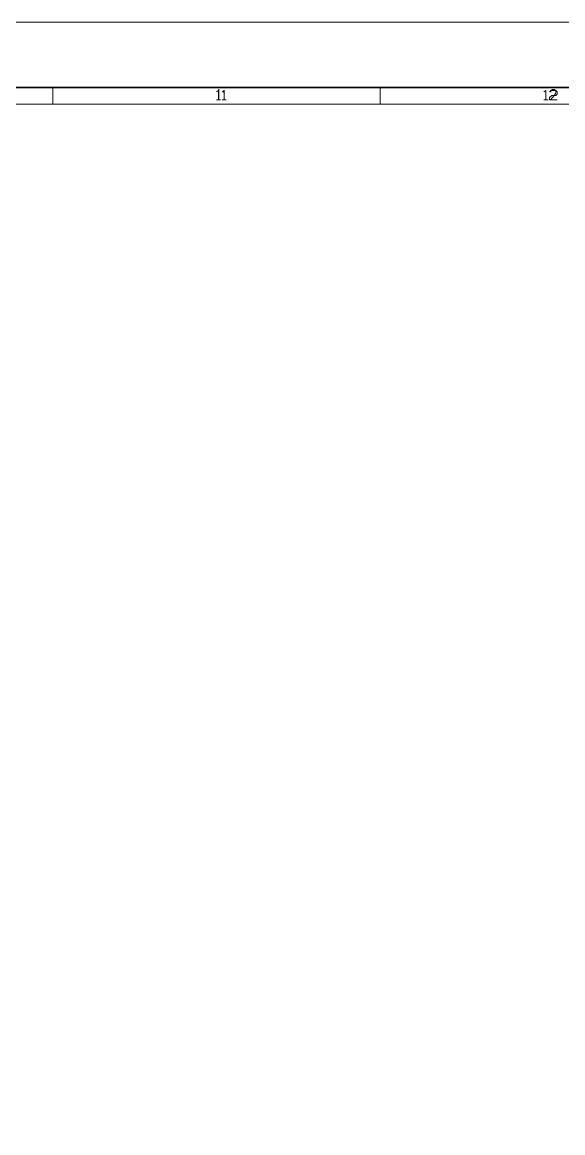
# Model space of a CAD drawing. Extents: x 0 to 174, y 0 to 33.
# Drawn here: x 39.79 to 46.29, y 19.75 to 33.11 of the extents above; entities that cross this region are included whole.
import ezdxf
from ezdxf.enums import TextEntityAlignment as Align

# ---------------------------------------------------------------- set-up
doc = ezdxf.new("R2010")
doc.units = 0
doc.layers.add('PDF2_형상', color=157, linetype='Continuous', true_color=0x405f80)
doc.layers.add('YOLO_TEXT', color=3, linetype='Continuous', true_color=0x008230)
doc.styles.add('OCR_LATIN', font='txt.shx')

msp = doc.modelspace()

# ---------------------------------------------------------------- linework, layer by layer
at = {"layer": 'PDF2_형상', "color": 7, "lineweight": 13}
for points in [[(0, 0), (0, 33.11), (173.622, 33.11), (173.622, 0)], [(0.984, 0.984), (0.984, 32.126), (172.638, 32.126), (172.638, 0.984)]]:
    msp.add_lwpolyline(points, close=True, dxfattribs=at)
at = {"layer": 'PDF2_형상', "color": 7, "lineweight": 35}
msp.add_lwpolyline([(0.787, 0.787), (0.787, 32.323), (172.835, 32.323), (172.835, 0.787)], close=True, dxfattribs=at)
at = {"layer": 'PDF2_형상', "color": 7, "lineweight": 13}
for points in [[(40.158, 32.126), (40.158, 32.323)], [(42.126, 32.271), (42.151, 32.288), (42.151, 32.178)], [(42.194, 32.271), (42.22, 32.288), (42.22, 32.178)], [(44.094, 32.126), (44.094, 32.323)], [(46.063, 32.271), (46.088, 32.288), (46.088, 32.178)], [(46.131, 32.271), (46.148, 32.288), (46.207, 32.288), (46.224, 32.271), (46.224, 32.246), (46.207, 32.229), (46.157, 32.229), (46.131, 32.203), (46.131, 32.178), (46.224, 32.178)], [(42.126, 32.178), (42.177, 32.178)], [(42.194, 32.178), (42.245, 32.178)], [(46.063, 32.178), (46.114, 32.178)]]:
    msp.add_lwpolyline(points, dxfattribs=at)

# ---------------------------------------------------------------- texts
at = {"layer": 'YOLO_TEXT', "style": 'OCR_LATIN'}
for s, height, p, p2 in [('1', 0.131, (42.122, 32.173), (42.182, 32.173)), ('1', 0.122, (42.188, 32.171), (42.245, 32.171)), ('2', 0.124, (46.126, 32.175), (46.227, 32.175))]:
    msp.add_text(s, height=height, dxfattribs=at).set_placement(p, p2, align=Align.FIT)

doc.saveas('drawing.dxf')
